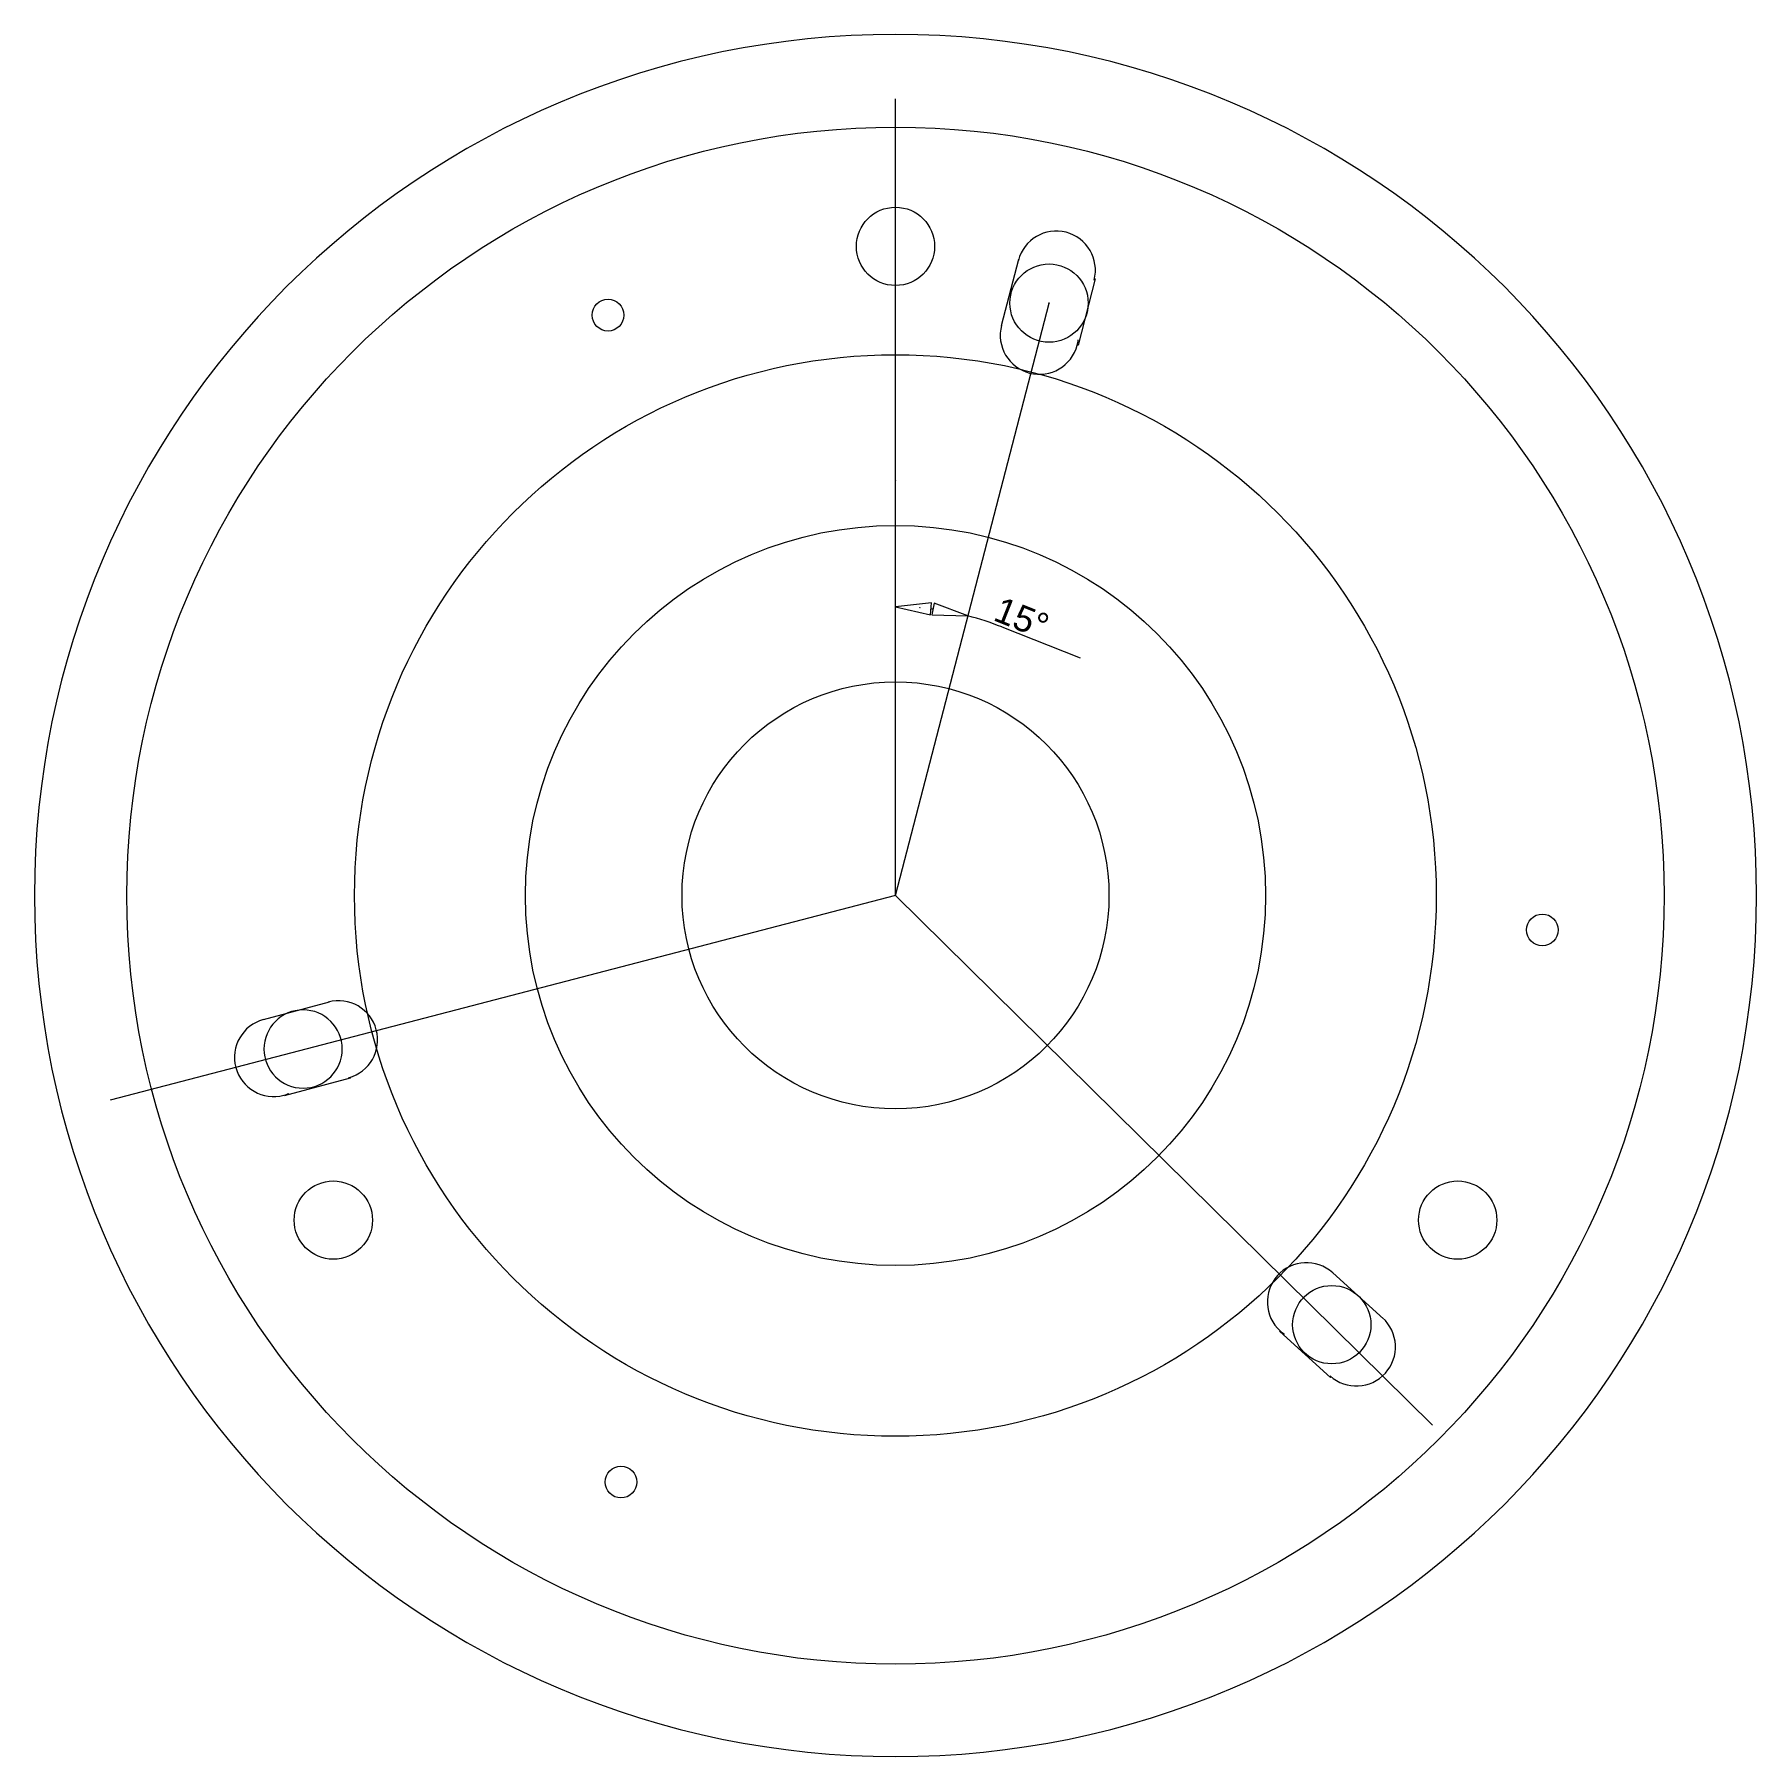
# Model space of a CAD drawing. Header units: millimetres. Extents: x -66 to 55, y -28 to 93.
import ezdxf

# ---------------------------------------------------------------- set-up
doc = ezdxf.new("R2010")
doc.units = ezdxf.units.MM
doc.header["$MEASUREMENT"] = 0
doc.layers.add('layer 1', color=7, linetype='Continuous')

msp = doc.modelspace()

# ---------------------------------------------------------------- linework, layer by layer
at = {"layer": 'layer 1', "color": 250, "lineweight": 20}
for centre in [(-25.5792, 73.666), (40.0664, 30.469), (-24.6698, -8.327)]:
    msp.add_ellipse(centre, major_axis=(0, 1.115), ratio=1, dxfattribs=at)
at = {"layer": 'layer 1', "lineweight": 9}
for points, knots in [([(55.1197, 32.889), (55.1197, 66.3021), (28.033, 93.3889), (-5.3801, 93.3889), (-5.3801, 93.3889), (-38.7933, 93.389), (-65.8801, 66.3023), (-65.8802, 32.8891), (-65.8802, 32.8891), (-65.8803, -0.524), (-38.7936, -27.6108), (-5.3804, -27.6109), (-5.3804, -27.6109), (28.0327, -27.6111), (55.1195, -0.5245), (55.1197, 32.8887)], [0, 0, 0, 0, 0.25, 0.25, 0.25, 0.25, 0.5, 0.5, 0.5, 0.5, 0.75, 0.75, 0.75, 0.75, 1, 1, 1, 1]), ([(48.6198, 32.879), (48.6198, 62.7023), (24.4436, 86.879), (-5.38, 86.879), (-5.38, 86.879), (-35.2032, 86.8794), (-59.3802, 62.7027), (-59.3802, 32.879), (-59.3802, 32.879), (-59.3802, 3.0557), (-35.2036, -21.121), (-5.38, -21.121), (-5.38, -21.121), (24.4432, -21.1214), (48.6198, 3.0553), (48.6198, 32.879)], [0, 0, 0, 0, 0.25, 0.25, 0.25, 0.25, 0.5, 0.5, 0.5, 0.5, 0.75, 0.75, 0.75, 0.75, 1, 1, 1, 1]), ([(-2.6296, 78.4986), (-2.6296, 80.0174), (-3.8608, 81.2486), (-5.3796, 81.2486), (-5.3796, 81.2486), (-6.8984, 81.2486), (-8.1296, 80.0174), (-8.1296, 78.4986), (-8.1296, 78.4986), (-8.1296, 76.9798), (-6.8984, 75.7486), (-5.3796, 75.7486), (-5.3796, 75.7486), (-3.8608, 75.7486), (-2.6296, 76.9798), (-2.6296, 78.4986)], [0, 0, 0, 0, 0.25, 0.25, 0.25, 0.25, 0.5, 0.5, 0.5, 0.5, 0.75, 0.75, 0.75, 0.75, 1, 1, 1, 1]), ([(8.5769, 76.1334), (8.9587, 77.6034), (8.0765, 79.1045), (6.6065, 79.4863), (6.6065, 79.4863), (5.1365, 79.8681), (3.6353, 78.9859), (3.2535, 77.5159)], [0, 0, 0, 0, 0.5, 0.5, 0.5, 0.5, 1, 1, 1, 1]), ([(8.1575, 74.5137), (8.1575, 76.0325), (6.9263, 77.2637), (5.4075, 77.2637), (5.4075, 77.2637), (3.8887, 77.2637), (2.6576, 76.0325), (2.6576, 74.5138), (2.6576, 74.5138), (2.6576, 72.995), (3.8887, 71.7638), (5.4075, 71.7637), (5.4075, 71.7637), (6.9263, 71.7637), (8.1575, 72.9949), (8.1575, 74.5137)], [0, 0, 0, 0, 0.25, 0.25, 0.25, 0.25, 0.5, 0.5, 0.5, 0.5, 0.75, 0.75, 0.75, 0.75, 1, 1, 1, 1]), ([(5.4175, 74.5137), (5.4175, 74.5193), (5.413, 74.5237), (5.4075, 74.5237), (5.4075, 74.5237), (5.402, 74.5237), (5.3975, 74.5193), (5.3975, 74.5137), (5.3975, 74.5137), (5.3975, 74.5082), (5.402, 74.5037), (5.4075, 74.5037), (5.4075, 74.5037), (5.413, 74.5037), (5.4175, 74.5082), (5.4175, 74.5137)], [0, 0, 0, 0, 0.25, 0.25, 0.25, 0.25, 0.5, 0.5, 0.5, 0.5, 0.75, 0.75, 0.75, 0.75, 1, 1, 1, 1]), ([(2.0673, 72.9483), (1.6855, 71.4783), (2.5677, 69.9772), (4.0376, 69.5955), (4.0376, 69.5955), (5.5077, 69.2137), (7.0088, 70.0958), (7.3907, 71.5658), (7.3907, 71.5658), (7.4226, 71.6886), (7.4455, 71.8117), (7.4602, 71.9344)], [0, 0, 0, 0, 0.33333333, 0.33333333, 0.33333333, 0.33333333, 0.66666667, 0.66666667, 0.66666667, 0.66666667, 1, 1, 1, 1]), ([(32.6098, 32.889), (32.6098, 53.8758), (15.5969, 70.889), (-5.39, 70.889), (-5.39, 70.889), (-26.3768, 70.8893), (-43.3902, 53.876), (-43.3902, 32.889), (-43.3902, 32.889), (-43.3902, 11.9022), (-26.377, -5.111), (-5.39, -5.111), (-5.39, -5.111), (15.5967, -5.1113), (32.6098, 11.902), (32.6098, 32.889)], [0, 0, 0, 0, 0.25, 0.25, 0.25, 0.25, 0.5, 0.5, 0.5, 0.5, 0.75, 0.75, 0.75, 0.75, 1, 1, 1, 1]), ([(-5.3702, 62.067), (-5.3702, 62.0725), (-5.3747, 62.077), (-5.3802, 62.077), (-5.3802, 62.077), (-5.3857, 62.077), (-5.3902, 62.0725), (-5.3902, 62.067), (-5.3902, 62.067), (-5.3902, 62.0615), (-5.3857, 62.057), (-5.3802, 62.057), (-5.3802, 62.057), (-5.3747, 62.057), (-5.3702, 62.0615), (-5.3702, 62.067)], [0, 0, 0, 0, 0.25, 0.25, 0.25, 0.25, 0.5, 0.5, 0.5, 0.5, 0.75, 0.75, 0.75, 0.75, 1, 1, 1, 1]), ([(20.6197, 32.889), (20.6197, 47.2484), (8.9793, 58.889), (-5.3802, 58.889), (-5.3802, 58.889), (-19.7394, 58.8891), (-31.3803, 47.2486), (-31.3803, 32.889), (-31.3803, 32.889), (-31.3803, 18.5296), (-19.7396, 6.889), (-5.3802, 6.889), (-5.3802, 6.889), (8.9791, 6.8889), (20.6197, 18.5294), (20.6197, 32.889)], [0, 0, 0, 0, 0.25, 0.25, 0.25, 0.25, 0.5, 0.5, 0.5, 0.5, 0.75, 0.75, 0.75, 0.75, 1, 1, 1, 1]), ([(-2.9106, 52.612), (-2.9106, 52.612), (-5.3802, 53.1818), (-5.3802, 53.1818), (-5.3802, 53.1818), (-5.3802, 53.1818), (-5.3802, 53.1818), (-5.3802, 53.1818), (-5.3802, 53.1818), (-5.3802, 53.1818), (-2.8593, 53.4437), (-2.8593, 53.4437), (-2.8593, 53.4437), (-2.8593, 53.4437), (-2.9106, 52.612), (-2.9106, 52.612)], [0, 0, 0, 0, 0.25, 0.25, 0.25, 0.25, 0.5, 0.5, 0.5, 0.5, 0.75, 0.75, 0.75, 0.75, 1, 1, 1, 1]), ([(-2.6637, 53.4188), (-2.6637, 53.4188), (-0.2891, 52.5328), (-0.2891, 52.5328), (-0.2891, 52.5328), (-0.2891, 52.5328), (-0.2891, 52.5328), (-0.2891, 52.5328), (-0.2891, 52.5328), (-0.2891, 52.5328), (-2.8227, 52.6008), (-2.8227, 52.6008), (-2.8227, 52.6008), (-2.8227, 52.6008), (-2.6637, 53.4188), (-2.6637, 53.4188)], [0, 0, 0, 0, 0.25, 0.25, 0.25, 0.25, 0.5, 0.5, 0.5, 0.5, 0.75, 0.75, 0.75, 0.75, 1, 1, 1, 1]), ([(-3.6569, 53.1094), (-3.6569, 53.1149), (-3.6614, 53.1194), (-3.6669, 53.1194), (-3.6669, 53.1194), (-3.6724, 53.1194), (-3.6769, 53.1149), (-3.6769, 53.1094), (-3.6769, 53.1094), (-3.6769, 53.1039), (-3.6724, 53.0994), (-3.6669, 53.0994), (-3.6669, 53.0994), (-3.6614, 53.0994), (-3.6569, 53.1039), (-3.6569, 53.1094)], [0, 0, 0, 0, 0.25, 0.25, 0.25, 0.25, 0.5, 0.5, 0.5, 0.5, 0.75, 0.75, 0.75, 0.75, 1, 1, 1, 1]), ([(9.6197, 32.8989), (9.6197, 41.1831), (2.9041, 47.8988), (-5.3802, 47.8988), (-5.3802, 47.8988), (-13.6644, 47.8989), (-20.3802, 41.1832), (-20.3802, 32.8989), (-20.3802, 32.8989), (-20.3802, 24.6147), (-13.6645, 17.899), (-5.3802, 17.899), (-5.3802, 17.899), (2.904, 17.8989), (9.6197, 24.6146), (9.6197, 32.8989)], [0, 0, 0, 0, 0.25, 0.25, 0.25, 0.25, 0.5, 0.5, 0.5, 0.5, 0.75, 0.75, 0.75, 0.75, 1, 1, 1, 1]), ([(-5.3702, 32.889), (-5.3702, 32.8945), (-5.3747, 32.8989), (-5.3802, 32.8989), (-5.3802, 32.8989), (-5.3857, 32.899), (-5.3902, 32.8945), (-5.3902, 32.889), (-5.3902, 32.889), (-5.3902, 32.8835), (-5.3857, 32.8791), (-5.3802, 32.879), (-5.3802, 32.879), (-5.3747, 32.879), (-5.3702, 32.8835), (-5.3702, 32.889)], [0, 0, 0, 0, 0.25, 0.25, 0.25, 0.25, 0.5, 0.5, 0.5, 0.5, 0.75, 0.75, 0.75, 0.75, 1, 1, 1, 1]), ([(-5.3702, 32.889), (-5.3702, 32.8945), (-5.3747, 32.8989), (-5.3802, 32.8989), (-5.3802, 32.8989), (-5.3857, 32.899), (-5.3902, 32.8945), (-5.3902, 32.889), (-5.3902, 32.889), (-5.3902, 32.8835), (-5.3857, 32.8791), (-5.3802, 32.879), (-5.3802, 32.879), (-5.3747, 32.879), (-5.3702, 32.8835), (-5.3702, 32.889)], [0, 0, 0, 0, 0.25, 0.25, 0.25, 0.25, 0.5, 0.5, 0.5, 0.5, 0.75, 0.75, 0.75, 0.75, 1, 1, 1, 1]), ([(-43.8029, 20.0868), (-42.3363, 20.4817), (-41.4675, 21.9906), (-41.8623, 23.4572), (-41.8623, 23.4572), (-42.2571, 24.9238), (-43.7661, 25.7926), (-45.2327, 25.3977)], [0, 0, 0, 0, 0.5, 0.5, 0.5, 0.5, 1, 1, 1, 1]), ([(-44.255, 22.1013), (-44.255, 23.62), (-45.4862, 24.8513), (-47.005, 24.8513), (-47.005, 24.8513), (-48.5238, 24.8513), (-49.755, 23.62), (-49.755, 22.1013), (-49.755, 22.1013), (-49.755, 20.5825), (-48.5238, 19.3513), (-47.005, 19.3513), (-47.005, 19.3513), (-45.4862, 19.3513), (-44.255, 20.5825), (-44.255, 22.1012)], [0, 0, 0, 0, 0.25, 0.25, 0.25, 0.25, 0.5, 0.5, 0.5, 0.5, 0.75, 0.75, 0.75, 0.75, 1, 1, 1, 1]), ([(-49.7895, 24.171), (-51.2561, 23.7761), (-52.1248, 22.2672), (-51.73, 20.8007), (-51.73, 20.8007), (-51.3352, 19.3342), (-49.8263, 18.4653), (-48.3597, 18.8601), (-48.3597, 18.8601), (-48.2372, 18.893), (-48.1189, 18.934), (-48.005, 18.9819)], [0, 0, 0, 0, 0.33333333, 0.33333333, 0.33333333, 0.33333333, 0.66666667, 0.66666667, 0.66666667, 0.66666667, 1, 1, 1, 1]), ([(-42.1302, 10.0837), (-42.1302, 11.6025), (-43.3614, 12.8337), (-44.8802, 12.8337), (-44.8802, 12.8337), (-46.399, 12.8337), (-47.6302, 11.6025), (-47.6302, 10.0837), (-47.6302, 10.0837), (-47.6302, 8.5649), (-46.399, 7.3337), (-44.8802, 7.3337), (-44.8802, 7.3337), (-43.3614, 7.3337), (-42.1302, 8.5649), (-42.1302, 10.0837)], [0, 0, 0, 0, 0.25, 0.25, 0.25, 0.25, 0.5, 0.5, 0.5, 0.5, 0.75, 0.75, 0.75, 0.75, 1, 1, 1, 1]), ([(36.8697, 10.0837), (36.8697, 11.6025), (35.6385, 12.8337), (34.1197, 12.8337), (34.1197, 12.8337), (32.6009, 12.8337), (31.3697, 11.6025), (31.3697, 10.0837), (31.3697, 10.0837), (31.3697, 8.5649), (32.6009, 7.3337), (34.1197, 7.3337), (34.1197, 7.3337), (35.6385, 7.3337), (36.8697, 8.5649), (36.8697, 10.0837)], [0, 0, 0, 0, 0.25, 0.25, 0.25, 0.25, 0.5, 0.5, 0.5, 0.5, 0.75, 0.75, 0.75, 0.75, 1, 1, 1, 1]), ([(25.3364, 6.3777), (24.2089, 7.3953), (22.47, 7.3061), (21.4525, 6.1787), (21.4525, 6.1787), (20.4349, 5.0513), (20.5239, 3.3124), (21.6513, 2.2947), (21.6513, 2.2947), (21.7455, 2.2097), (21.8441, 2.1326), (21.9461, 2.0629)], [0, 0, 0, 0, 0.33333333, 0.33333333, 0.33333333, 0.33333333, 0.66666667, 0.66666667, 0.66666667, 0.66666667, 1, 1, 1, 1]), ([(28.024, 2.7341), (28.024, 4.2529), (26.7927, 5.4841), (25.274, 5.4841), (25.274, 5.4841), (23.7552, 5.4842), (22.524, 4.2529), (22.524, 2.7342), (22.524, 2.7342), (22.5239, 1.2154), (23.7552, -0.0158), (25.2739, -0.0159), (25.2739, -0.0159), (26.7927, -0.0159), (28.0239, 1.2154), (28.024, 2.7341)], [0, 0, 0, 0, 0.25, 0.25, 0.25, 0.25, 0.5, 0.5, 0.5, 0.5, 0.75, 0.75, 0.75, 0.75, 1, 1, 1, 1]), ([(25.1545, -0.8671), (26.282, -1.8847), (28.0209, -1.7957), (29.0385, -0.6682), (29.0385, -0.6682), (30.0561, 0.4593), (29.9671, 2.1982), (28.8396, 3.2158)], [0, 0, 0, 0, 0.5, 0.5, 0.5, 0.5, 1, 1, 1, 1])]:
    msp.add_open_spline(points, degree=3, knots=knots, dxfattribs=at)
for points in [[(-5.3802, 88.8748), (-5.3802, 88.8748), (-5.3802, 88.8748), (-5.3802, 88.8748)], [(-5.3802, 62.067), (-5.3802, 62.067), (-5.3802, 88.8748), (-5.3802, 88.8748)], [(-5.3802, 62.067), (-5.3802, 62.067), (-5.3802, 88.8748), (-5.3802, 88.8748)], [(-5.3802, 62.067), (-5.3802, 62.067), (-5.3802, 88.8748), (-5.3802, 88.8748)], [(-5.3802, 62.067), (-5.3802, 62.067), (-5.3802, 88.8748), (-5.3802, 88.8748)], [(-5.3802, 62.067), (-5.3802, 62.067), (-5.3802, 88.8748), (-5.3802, 88.8748)], [(-5.3802, 62.067), (-5.3802, 62.067), (-5.3802, 88.8748), (-5.3802, 88.8748)], [(-5.3802, 62.067), (-5.3802, 62.067), (-5.3802, 88.8748), (-5.3802, 88.8748)], [(-5.3802, 62.067), (-5.3802, 62.067), (-5.3802, 88.8748), (-5.3802, 88.8748)], [(-5.3802, 62.067), (-5.3802, 62.067), (-5.3802, 88.8748), (-5.3802, 88.8748)], [(-5.3802, 62.067), (-5.3802, 62.067), (-5.3802, 88.8748), (-5.3802, 88.8748)], [(-5.3802, 62.067), (-5.3802, 62.067), (-5.3802, 88.8748), (-5.3802, 88.8748)], [(-5.3802, 62.067), (-5.3802, 62.067), (-5.3802, 88.8748), (-5.3802, 88.8748)], [(-5.3802, 62.067), (-5.3802, 62.067), (-5.3802, 88.8748), (-5.3802, 88.8748)], [(-5.3802, 62.067), (-5.3802, 62.067), (-5.3802, 88.8748), (-5.3802, 88.8748)], [(-5.3802, 62.067), (-5.3802, 62.067), (-5.3802, 88.8748), (-5.3802, 88.8748)], [(-5.3802, 62.067), (-5.3802, 62.067), (-5.3802, 88.8748), (-5.3802, 88.8748)], [(-5.3802, 62.067), (-5.3802, 62.067), (-5.3802, 88.8748), (-5.3802, 88.8748)], [(-5.3802, 62.067), (-5.3802, 62.067), (-5.3802, 88.8748), (-5.3802, 88.8748)], [(-5.3802, 62.067), (-5.3802, 62.067), (-5.3802, 88.8748), (-5.3802, 88.8748)], [(-5.3802, 62.067), (-5.3802, 62.067), (-5.3802, 88.8748), (-5.3802, 88.8748)], [(-5.3802, 62.067), (-5.3802, 62.067), (-5.3802, 88.8748), (-5.3802, 88.8748)], [(-5.3802, 32.889), (-5.3802, 32.889), (5.4075, 74.5137), (5.4075, 74.5137)], [(-5.3802, 32.889), (-5.3802, 32.889), (5.4075, 74.5137), (5.4075, 74.5137)], [(-5.3802, 32.889), (-5.3802, 32.889), (5.4075, 74.5137), (5.4075, 74.5137)], [(-5.3802, 32.889), (-5.3802, 32.889), (5.4075, 74.5137), (5.4075, 74.5137)], [(-5.3802, 32.889), (-5.3802, 32.889), (5.4075, 74.5137), (5.4075, 74.5137)], [(-5.3802, 32.889), (-5.3802, 32.889), (5.4075, 74.5137), (5.4075, 74.5137)], [(-5.3802, 32.889), (-5.3802, 32.889), (5.4075, 74.5137), (5.4075, 74.5137)], [(-5.3802, 32.889), (-5.3802, 32.889), (5.4075, 74.5137), (5.4075, 74.5137)], [(-5.3802, 32.889), (-5.3802, 32.889), (5.4075, 74.5137), (5.4075, 74.5137)], [(-5.3802, 32.889), (-5.3802, 32.889), (5.4075, 74.5137), (5.4075, 74.5137)], [(-5.3802, 32.889), (-5.3802, 32.889), (5.4075, 74.5137), (5.4075, 74.5137)], [(-5.3802, 32.889), (-5.3802, 32.889), (5.4075, 74.5137), (5.4075, 74.5137)], [(-5.3802, 32.889), (-5.3802, 32.889), (5.4075, 74.5137), (5.4075, 74.5137)], [(-5.3802, 32.889), (-5.3802, 32.889), (5.4075, 74.5137), (5.4075, 74.5137)], [(-5.3802, 32.889), (-5.3802, 32.889), (5.4075, 74.5137), (5.4075, 74.5137)], [(-5.3802, 32.889), (-5.3802, 32.889), (5.4075, 74.5137), (5.4075, 74.5137)], [(-5.3802, 32.889), (-5.3802, 32.889), (5.4075, 74.5137), (5.4075, 74.5137)], [(-5.3802, 32.889), (-5.3802, 32.889), (5.4075, 74.5137), (5.4075, 74.5137)], [(-5.3802, 32.889), (-5.3802, 32.889), (5.4075, 74.5137), (5.4075, 74.5137)], [(-5.3802, 32.889), (-5.3802, 32.889), (5.4075, 74.5137), (5.4075, 74.5137)], [(-5.3802, 32.889), (-5.3802, 32.889), (5.4075, 74.5137), (5.4075, 74.5137)], [(5.4075, 74.5137), (5.4075, 74.5137), (5.4075, 74.5137), (5.4075, 74.5137)], [(-5.3802, 62.067), (-5.3802, 62.067), (-5.3802, 62.067), (-5.3802, 62.067)], [(-5.3802, 32.889), (-5.3802, 32.889), (-5.3802, 62.067), (-5.3802, 62.067)], [(-5.3802, 32.889), (-5.3802, 32.889), (-5.3802, 62.067), (-5.3802, 62.067)], [(-5.3802, 32.889), (-5.3802, 32.889), (-5.3802, 62.067), (-5.3802, 62.067)], [(-5.3802, 32.889), (-5.3802, 32.889), (-5.3802, 62.067), (-5.3802, 62.067)], [(-5.3802, 32.889), (-5.3802, 32.889), (-5.3802, 62.067), (-5.3802, 62.067)], [(-5.3802, 32.889), (-5.3802, 32.889), (-5.3802, 62.067), (-5.3802, 62.067)], [(-5.3802, 32.889), (-5.3802, 32.889), (-5.3802, 62.067), (-5.3802, 62.067)], [(-5.3802, 32.889), (-5.3802, 32.889), (-5.3802, 62.067), (-5.3802, 62.067)], [(-5.3802, 32.889), (-5.3802, 32.889), (-5.3802, 62.067), (-5.3802, 62.067)], [(-5.3802, 32.889), (-5.3802, 32.889), (-5.3802, 62.067), (-5.3802, 62.067)], [(-5.3802, 32.889), (-5.3802, 32.889), (-5.3802, 62.067), (-5.3802, 62.067)], [(-5.3802, 32.889), (-5.3802, 32.889), (-5.3802, 62.067), (-5.3802, 62.067)], [(-5.3802, 32.889), (-5.3802, 32.889), (-5.3802, 62.067), (-5.3802, 62.067)], [(-5.3802, 32.889), (-5.3802, 32.889), (-5.3802, 62.067), (-5.3802, 62.067)], [(-5.3802, 32.889), (-5.3802, 32.889), (-5.3802, 62.067), (-5.3802, 62.067)], [(-5.3802, 32.889), (-5.3802, 32.889), (-5.3802, 62.067), (-5.3802, 62.067)], [(-5.3802, 32.889), (-5.3802, 32.889), (-5.3802, 62.067), (-5.3802, 62.067)], [(-5.3802, 32.889), (-5.3802, 32.889), (-5.3802, 62.067), (-5.3802, 62.067)], [(-5.3802, 32.889), (-5.3802, 32.889), (-5.3802, 62.067), (-5.3802, 62.067)], [(-5.3802, 32.889), (-5.3802, 32.889), (-5.3802, 62.067), (-5.3802, 62.067)], [(-5.3802, 32.889), (-5.3802, 32.889), (-5.3802, 62.067), (-5.3802, 62.067)], [(-5.3802, 62.067), (-5.3802, 62.067), (-5.3802, 62.067), (-5.3802, 62.067)], [(-5.3802, 32.889), (-5.3802, 32.889), (-5.3802, 32.889), (-5.3802, 32.889)], [(-5.3802, 32.889), (-5.3802, 32.889), (-5.3802, 32.889), (-5.3802, 32.889)]]:
    msp.add_open_spline(points, degree=3, dxfattribs=at)
at = {"layer": 'layer 1', "color": 250, "lineweight": 9}
for points, knots in [([(2.0673, 72.9483), (2.0673, 72.9483), (3.2776, 77.6084), (3.2776, 77.6084), (3.2776, 77.6084), (3.2776, 77.6084), (3.2792, 77.608), (3.2792, 77.608)], [0, 0, 0, 0, 0.5, 0.5, 0.5, 0.5, 1, 1, 1, 1]), ([(8.5994, 76.2263), (8.5994, 76.2263), (8.6562, 76.2115), (8.6562, 76.2115), (8.6562, 76.2115), (8.6562, 76.2115), (7.446, 71.5514), (7.446, 71.5514), (7.446, 71.5514), (7.446, 71.5514), (7.3907, 71.5658), (7.3907, 71.5658)], [0, 0, 0, 0, 0.33333333, 0.33333333, 0.33333333, 0.33333333, 0.66666667, 0.66666667, 0.66666667, 0.66666667, 1, 1, 1, 1]), ([(-49.7895, 24.171), (-49.7895, 24.171), (-45.1403, 25.4226), (-45.1403, 25.4226), (-45.1403, 25.4226), (-45.1403, 25.4226), (-45.1399, 25.421), (-45.1399, 25.421)], [0, 0, 0, 0, 0.5, 0.5, 0.5, 0.5, 1, 1, 1, 1]), ([(-43.711, 20.1132), (-43.711, 20.1132), (-43.6957, 20.0566), (-43.6957, 20.0566), (-43.6957, 20.0566), (-43.6957, 20.0566), (-48.3449, 18.8049), (-48.3449, 18.8049), (-48.3449, 18.8049), (-48.3449, 18.8049), (-48.3597, 18.8601), (-48.3597, 18.8601)], [0, 0, 0, 0, 0.33333333, 0.33333333, 0.33333333, 0.33333333, 0.66666667, 0.66666667, 0.66666667, 0.66666667, 1, 1, 1, 1]), ([(25.3364, 6.3777), (25.3364, 6.3777), (28.9105, 3.1517), (28.9105, 3.1517), (28.9105, 3.1517), (28.9105, 3.1517), (28.9094, 3.1505), (28.9094, 3.1505)], [0, 0, 0, 0, 0.5, 0.5, 0.5, 0.5, 1, 1, 1, 1]), ([(25.2265, -0.93), (25.2265, -0.93), (25.1872, -0.9736), (25.1872, -0.9736), (25.1872, -0.9736), (25.1872, -0.9736), (21.613, 2.2523), (21.613, 2.2523), (21.613, 2.2523), (21.613, 2.2523), (21.6513, 2.2947), (21.6513, 2.2947)], [0, 0, 0, 0, 0.33333333, 0.33333333, 0.33333333, 0.33333333, 0.66666667, 0.66666667, 0.66666667, 0.66666667, 1, 1, 1, 1])]:
    msp.add_open_spline(points, degree=3, knots=knots, dxfattribs=at)
at = {"layer": 'layer 1', "lineweight": 0}
for points in [[(-2.7432, 53.0098), (-2.7904, 53.016), (-2.8377, 53.022), (-2.8849, 53.0278)], [(2.0877, 51.7578), (1.3121, 52.0647), (0.5183, 52.3236), (-0.2891, 52.5328)], [(2.0877, 51.7578), (2.0877, 51.7578), (2.0877, 51.7578), (2.0877, 51.7578)], [(2.0877, 51.7578), (2.0877, 51.7578), (7.5914, 49.5795), (7.5914, 49.5795)], [(2.0877, 51.7578), (2.0877, 51.7578), (7.5914, 49.5795), (7.5914, 49.5795)], [(2.0877, 51.7578), (2.0877, 51.7578), (7.5914, 49.5795), (7.5914, 49.5795)], [(2.0877, 51.7578), (2.0877, 51.7578), (7.5914, 49.5795), (7.5914, 49.5795)], [(2.0877, 51.7578), (2.0877, 51.7578), (7.5914, 49.5795), (7.5914, 49.5795)], [(2.0877, 51.7578), (2.0877, 51.7578), (7.5914, 49.5795), (7.5914, 49.5795)], [(2.0877, 51.7578), (2.0877, 51.7578), (7.5914, 49.5795), (7.5914, 49.5795)], [(2.0877, 51.7578), (2.0877, 51.7578), (7.5914, 49.5795), (7.5914, 49.5795)], [(2.0877, 51.7578), (2.0877, 51.7578), (7.5914, 49.5795), (7.5914, 49.5795)], [(2.0877, 51.7578), (2.0877, 51.7578), (7.5914, 49.5795), (7.5914, 49.5795)], [(2.0877, 51.7578), (2.0877, 51.7578), (7.5914, 49.5795), (7.5914, 49.5795)], [(2.0877, 51.7578), (2.0877, 51.7578), (7.5914, 49.5795), (7.5914, 49.5795)], [(2.0877, 51.7578), (2.0877, 51.7578), (7.5914, 49.5795), (7.5914, 49.5795)], [(2.0877, 51.7578), (2.0877, 51.7578), (7.5914, 49.5795), (7.5914, 49.5795)], [(2.0877, 51.7578), (2.0877, 51.7578), (7.5914, 49.5795), (7.5914, 49.5795)], [(2.0877, 51.7578), (2.0877, 51.7578), (7.5914, 49.5795), (7.5914, 49.5795)], [(2.0877, 51.7578), (2.0877, 51.7578), (7.5914, 49.5795), (7.5914, 49.5795)], [(2.0877, 51.7578), (2.0877, 51.7578), (7.5914, 49.5795), (7.5914, 49.5795)], [(2.0877, 51.7578), (2.0877, 51.7578), (7.5914, 49.5795), (7.5914, 49.5795)], [(2.0877, 51.7578), (2.0877, 51.7578), (7.5914, 49.5795), (7.5914, 49.5795)], [(2.0877, 51.7578), (2.0877, 51.7578), (7.5914, 49.5795), (7.5914, 49.5795)], [(7.5914, 49.5795), (7.5914, 49.5795), (7.5914, 49.5795), (7.5914, 49.5795)]]:
    msp.add_open_spline(points, degree=3, dxfattribs=at)
at = {"layer": 'layer 1', "color": 250, "lineweight": 20}
msp.add_open_spline([(32.345, -4.3369), (32.345, -4.3369), (-5.3702, 32.889), (-5.3702, 32.889), (-5.3702, 32.889), (-5.3702, 32.889), (-60.5484, 18.5009), (-60.5484, 18.5009)], degree=3, knots=[0, 0, 0, 0, 0.5, 0.5, 0.5, 0.5, 1, 1, 1, 1], dxfattribs=at)

# ---------------------------------------------------------------- texts
at = {"layer": 'layer 1', "char_height": 1.8, "width": 6.2955, "attachment_point": 1, "rotation": 338.407371}
for s, insert in [('\\fArial|p34;15', (2.064, 53.9306)), ('\\fArial Unicode MS|p34;°', (4.6497, 52.9072))]:
    msp.add_mtext(s, dxfattribs=dict(at, insert=insert))

doc.saveas('drawing.dxf')
